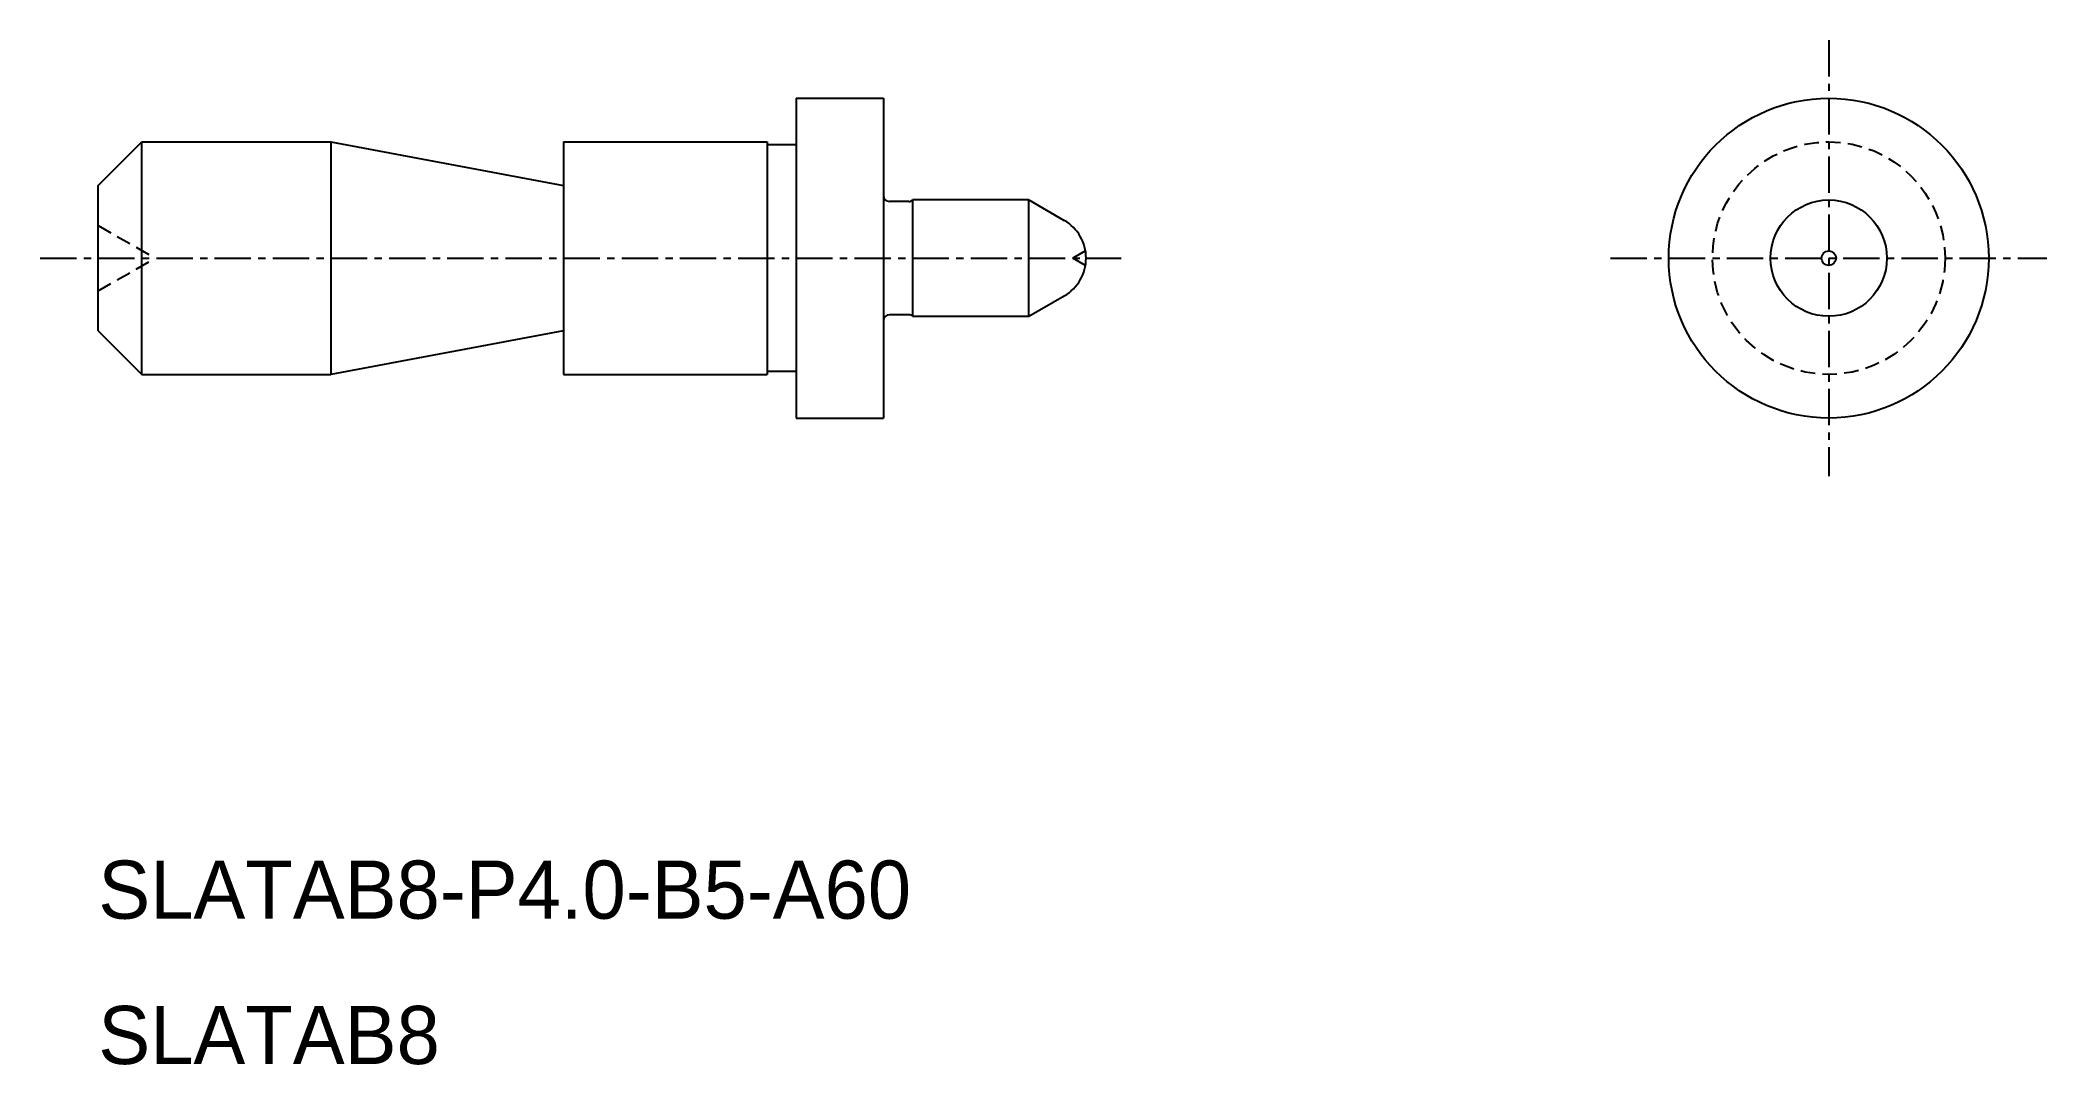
# Model space of a CAD drawing. Extents: x -1486.1 to -1417.1, y -638.3 to -603.1.
import ezdxf

# ---------------------------------------------------------------- set-up
doc = ezdxf.new("R2010")
doc.units = 0
doc.linetypes.add('CENTER', pattern=[2, 1.25, -0.25, 0.25, -0.25])
doc.linetypes.add('DASHED', pattern=[0.75, 0.5, -0.25])
doc.layers.get('0').update_dxf_attribs({"linetype": 'CONTINUOUS'})
doc.layers.add('CENTER', color=1, linetype='CENTER')

msp = doc.modelspace()

# ---------------------------------------------------------------- linework, layer by layer
at = {"color": 7, "linetype": 'CONTINUOUS'}
for p, q in [((-1460.149, -605.091), (-1460.149, -616.091)), ((-1460.149, -605.091), (-1457.149, -605.091)), ((-1457.149, -605.091), (-1457.149, -616.091)), ((-1484.149, -608.091), (-1482.649, -606.591)), ((-1482.649, -606.591), (-1476.149, -606.591)), ((-1476.149, -606.591), (-1468.149, -608.091)), ((-1476.149, -606.591), (-1476.149, -614.591)), ((-1468.149, -606.591), (-1461.149, -606.591)), ((-1468.149, -606.591), (-1468.149, -614.591)), ((-1461.149, -606.591), (-1461.149, -614.591)), ((-1460.149, -606.691), (-1461.149, -606.691)), ((-1484.149, -613.091), (-1484.149, -608.091)), ((-1456.281, -608.641), (-1456.949, -608.641)), ((-1456.149, -608.591), (-1456.149, -612.591)), ((-1452.149, -608.591), (-1456.149, -608.591)), ((-1452.149, -608.591), (-1450.935, -609.292)), ((-1452.149, -612.591), (-1452.149, -608.591)), ((-1452.149, -612.591), (-1450.935, -611.89)), ((-1456.281, -612.541), (-1456.949, -612.541)), ((-1456.149, -612.591), (-1452.149, -612.591)), ((-1484.149, -613.091), (-1482.649, -614.591)), ((-1468.149, -613.091), (-1476.149, -614.591)), ((-1482.649, -614.591), (-1476.149, -614.591)), ((-1468.149, -614.591), (-1461.149, -614.591)), ((-1460.149, -614.491), (-1461.149, -614.491)), ((-1460.149, -616.091), (-1457.149, -616.091))]:
    msp.add_line(p, q, dxfattribs=at)
at = {"color": 3, "linetype": 'DASHED'}
for p, q in [((-1484.149, -609.466), (-1482.2, -610.591)), ((-1484.149, -611.716), (-1482.2, -610.591)), ((-1450.206, -610.341), (-1450.639, -610.591)), ((-1450.206, -610.841), (-1450.639, -610.591))]:
    msp.add_line(p, q, dxfattribs=at)
at = {"color": 7, "linetype": 'CONTINUOUS'}
for radius in [5.5, 2, 0.25]:
    msp.add_circle((-1424.649, -610.591), radius, dxfattribs=at)
at = {"color": 3, "linetype": 'DASHED'}
msp.add_circle((-1424.649, -610.591), 4, dxfattribs=at)
at = {"color": 7, "linetype": 'CONTINUOUS'}
for centre, radius, start, end in [((-1456.949, -608.441), 0.2, 180, 270), ((-1456.281, -608.441), 0.2, 270, 311.40962), ((-1451.685, -610.591), 1.5, 300, 60), ((-1456.949, -612.741), 0.2, 90, 180), ((-1456.281, -612.741), 0.2, 48.59038, 90)]:
    msp.add_arc(centre, radius, start, end, dxfattribs=at)
at = {"layer": 'CENTER', "color": 1, "linetype": 'CENTER'}
for p, q in [((-1424.649, -603.091), (-1424.649, -618.091)), ((-1486.149, -610.591), (-1448.98, -610.591)), ((-1432.149, -610.591), (-1417.149, -610.591))]:
    msp.add_line(p, q, dxfattribs=at)
at = {"layer": 'CENTER', "color": 7, "linetype": 'CONTINUOUS'}
msp.add_line((-1482.649, -614.591), (-1482.649, -606.591), dxfattribs=at)

# ---------------------------------------------------------------- texts
at = {"color": 7, "linetype": 'CONTINUOUS'}
for s, p in [('SLATAB8-P4.0-B5-A60', (-1484.149, -633.313)), ('SLATAB8', (-1484.149, -638.313))]:
    msp.add_text(s, height=2, dxfattribs=at).set_placement(p)

doc.saveas('drawing.dxf')
